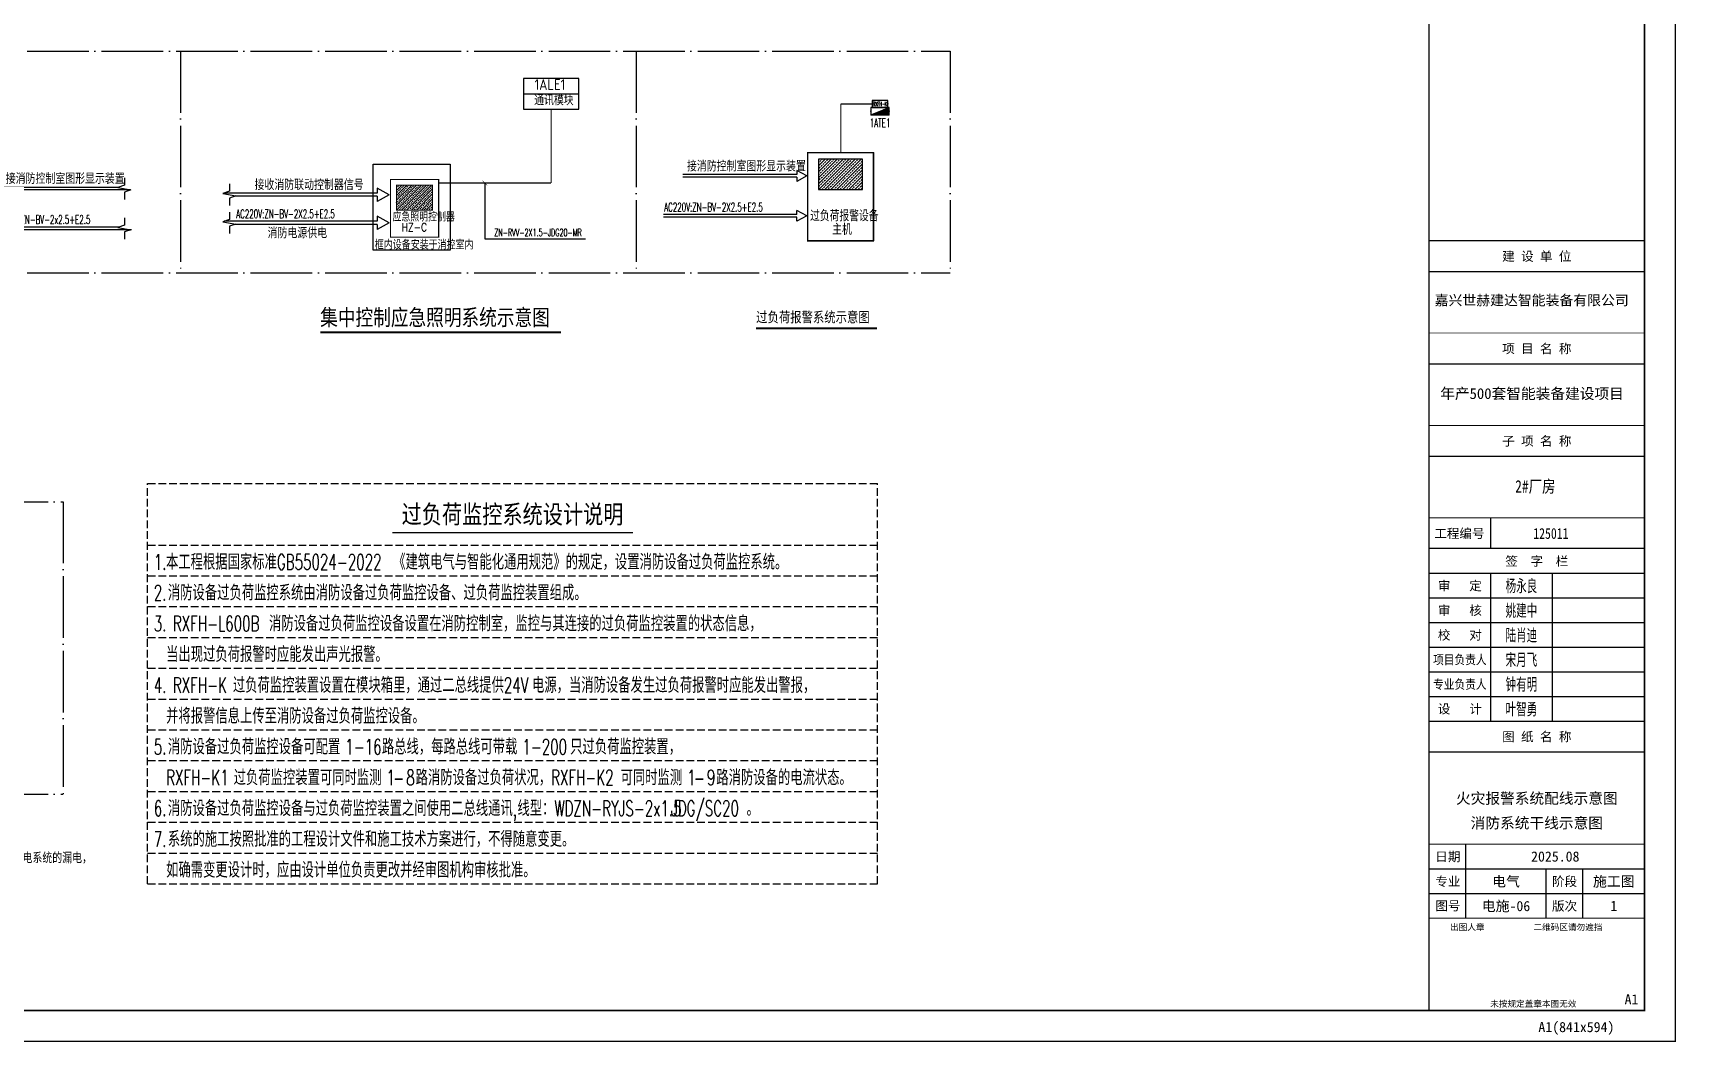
# Model space of a CAD drawing. Extents: x -1396510 to 1250330, y -1892470 to 1623980.
# Drawn here: x -530634 to -477265, y -751045 to -718273 of the extents above; entities that cross this region are included whole.
import ezdxf
from ezdxf.enums import TextEntityAlignment as Align

# ---------------------------------------------------------------- set-up
doc = ezdxf.new("R2010")
doc.units = 0
doc.header["$LTSCALE"] = 1000
doc.header["$MEASUREMENT"] = 0
doc.linetypes.add('DASH', pattern=[0.35, 0.25, -0.1])
doc.linetypes.add('DOTE', pattern=[2.42, 2, -0.2, 0.02, -0.2])
doc.layers.get('Defpoints').update_dxf_attribs({"color": 210})
for name, color, linetype in [('0-cxFrame', 155, 'Continuous'), ('DIM_SYMB', 3, 'Continuous'), ('EQUIP', 3, 'Continuous'), ('EQUIP-消防', 3, 'Continuous'), ('EQUIP-箱柜', 3, 'Continuous'), ('qianming', 155, 'Continuous'), ('TEL_LEAD', 3, 'Continuous'), ('TEL_SYMB', 3, 'Continuous'), ('TEL_TEXT', 7, 'Continuous'), ('WIRE-照明', 1, 'Continuous'), ('电气系统图', 7, 'Continuous'), ('经纶图框—文字', 3, 'Continuous')]:
    doc.layers.add(name, color=color, linetype=linetype)
doc.layers.add('0-cxText', color=131, linetype='Continuous', lineweight=25)
doc.styles.add('-黑体', font='simhei.ttf', dxfattribs={"width": 0.8})
doc.styles.add('_TEL_DIM', font='SIMPLEX', dxfattribs={"width": 0.8, "height": 3.5, "bigfont": 'HZTXT'})
doc.styles.add('BZHZ', font='bzxw', dxfattribs={"width": 0.8, "bigfont": 'bzhz'})
doc.styles.add('cx_biaoti', font='')
doc.styles.add('cx_tuming', font='simhei.ttf')
doc.styles.add('cx_tuqian1', font='')
doc.styles.get("Standard").update_dxf_attribs({"font": 'gbenor.shx', "bigfont": 'gbcbig.shx'})
doc.styles.add('TG_LINETYPE', font='SIMPLEX', dxfattribs={"width": 0.8, "height": 3, "bigfont": 'HZTXT'})
doc.styles.add('TKJY_宋体', font='', dxfattribs={"width": 0.8})
doc.styles.add('宋体', font='')
doc.styles.add('黑体', font='simhei.ttf', dxfattribs={"height": 12})
doc.styles.get('cx_biaoti').set_extended_font_data('SimSun')
doc.styles.get('cx_tuqian1').set_extended_font_data('SimSun')
doc.styles.get('TKJY_宋体').set_extended_font_data('SimSun')
doc.styles.get('宋体').set_extended_font_data('SimSun')
doc.linetypes.add('TG_G', pattern='A,1,-0.3,["G",TG_LINETYPE,S=0.1,R=0,X=-0.25,Y=-0.15],0', length=1.3)
doc.linetypes.add('TG_YJ', pattern='A,1,-0.6,["YJ",TG_LINETYPE,S=0.1,R=0,X=-0.6,Y=-0.15],0', length=1.6)

# ---------------------------------------------------------------- blocks, each defined once
blk = doc.blocks.new('*X124')
at = {"color": 0}
for p, q in [((-247, 0), (-246, 2)), ((-212, 0), (-187, 25)), ((-177, 0), (-128, 49)), ((-141, 0), (-69, 72)), ((-106, 0), (-10, 96)), ((-71, 0), (49, 120)), ((-35, 0), (108, 143)), ((0, 0), (167, 167)), ((35, 0), (226, 190)), ((71, 0), (250, 179)), ((106, 0), (250, 144)), ((141, 0), (250, 109)), ((177, 0), (250, 73)), ((212, 0), (250, 38)), ((247, 0), (250, 3))]:
    blk.add_line(p, q, dxfattribs=at)
blk = doc.blocks.new('$equip$00002939')
for p, q in [((-0.75, 0.6), (-0.75, 0)), ((0.75, 0.6), (-0.75, 0.6)), ((-0.75, 0), (0.75, 0.6)), ((-0.75, 0), (0.75, 0)), ((0.75, 0), (0.75, 0.6))]:
    blk.add_line(p, q)
at = {"const_width": 0.0571}
blk.add_lwpolyline([(-0.75, 0.6), (-0.75, 0), (0.75, 0), (0.75, 0.6), (-0.75, 0.6), (-0.75, 0)], dxfattribs=at)
for p in [(-0.75, 0.3), (0, 0.6), (0, 0), (0.75, 0.3)]:
    blk.add_point(p)
blk.add_solid([(-0.75, 0), (0.75, 0), (0.75, 0.6)])
at = {"xscale": 0.00300000000061118, "yscale": 0.00300000000061118, "zscale": 0.00300000000061118}
blk.add_blockref('*X124', (0, 0), dxfattribs=at)
at = {"color": 7, "style": '_TEL_DIM', "flags": 1}
for tag in ['A', 'REMARK']:
    blk.add_attdef(tag, text='', height=0.00002, dxfattribs=at).set_placement((0, 0), align=Align.MIDDLE_CENTER)
blk = doc.blocks.new('$equip$00002534')
for p, q in [((-0.72, 0.66), (-0.72, 0)), ((0.72, 0.66), (-0.72, 0.66)), ((-0.72, 0), (0.72, 0)), ((0.72, 0), (0.72, 0.66))]:
    blk.add_line(p, q)
at = {"const_width": 0.0571}
blk.add_lwpolyline([(-0.72, 0.66), (-0.72, 0), (0.72, 0), (0.72, 0.66), (-0.72, 0.66), (-0.72, 0)], dxfattribs=at)
for p in [(-0.72, 0.33), (0, 0.66), (0, 0), (0.72, 0.33)]:
    blk.add_point(p)
at = {"color": 7, "style": '_TEL_DIM'}
blk.add_attdef('$TEXT$', text='', height=0.4, dxfattribs=at).set_placement((0, 0.33), align=Align.MIDDLE_CENTER)
at = {"color": 7, "style": '_TEL_DIM', "flags": 1}
blk.add_attdef('A', text='', height=0.00002, dxfattribs=at).set_placement((0, 0), align=Align.MIDDLE_CENTER)
blk = doc.blocks.new('zjcx_lan_qianzi(Dragon)')
for p, q in [((-7000, 4800), (0, 4800)), ((-5000, 4800), (-5000, 0)), ((-3000, 4800), (-3000, 0)), ((-7000, 4000), (0, 4000)), ((-7000, 3200), (0, 3200)), ((-7000, 2400), (0, 2400)), ((-7000, 1600), (0, 1600)), ((-7000, 800), (0, 800))]:
    blk.add_line(p, q)
at = {"const_width": 30}
blk.add_lwpolyline([(-7000, 5600), (0, 5600)], dxfattribs=at)
blk.add_lwpolyline([(-7000, 5600), (0, 5600), (0, 0), (-7000, 0)], close=True, dxfattribs=at)
at = {"style": 'cx_biaoti'}
for s, p in [('签  字  栏', (-3500, 5200)), ('审   定', (-6000, 4400)), ('审   核', (-6000, 3600)), ('校   对', (-6000, 2800)), ('设   计', (-6000, 400))]:
    blk.add_text(s, height=300, dxfattribs=at).set_placement(p, align=Align.MIDDLE)
at = {"style": 'cx_biaoti', "width": 0.85}
for s, p in [('项目负责人', (-6000, 2000)), ('专业负责人', (-6000, 1200))]:
    blk.add_text(s, height=300, dxfattribs=at).set_placement(p, align=Align.MIDDLE)
blk = doc.blocks.new('T-签字(Dragon)')
at = {"layer": '0-cxFrame'}
blk.add_blockref('zjcx_lan_qianzi(Dragon)', (0, 0), dxfattribs=at)
at = {"layer": 'qianming', "style": 'BZHZ', "width": 0.8}
for s, p in [('杨永良', (-4000, 4400)), ('姚建中', (-4000, 3600)), ('陆肖迪', (-4000, 2800)), ('宋月飞', (-4000, 2000)), ('钟有明', (-4000, 1200)), ('叶智勇', (-4000, 400))]:
    blk.add_text(s, height=450, dxfattribs=at).set_placement(p, align=Align.MIDDLE)
blk = doc.blocks.new('zjcx_lan_tuming(Dragon)')
for p, q in [((-7000, 8400), (0, 8400)), ((-5800, 3000), (-5800, 5400)), ((-7000, 4600), (0, 4600)), ((-3200, 3000), (-3200, 4600)), ((-2000, 3000), (-2000, 4600)), ((-7000, 3800), (0, 3800))]:
    blk.add_line(p, q)
at = {"const_width": 30}
for points in [[(-7000, 9400), (0, 9400)], [(-7000, 5400), (0, 5400)], [(-7000, 3000), (0, 3000)], [(-7000, 0), (0, 0)]]:
    blk.add_lwpolyline(points, dxfattribs=at)
blk.add_lwpolyline([(-7000, 9400), (0, 9400), (0, 0), (-7000, 0)], close=True)
at = {"style": 'cx_biaoti'}
for s, p in [('图 纸 名 称', (-3500, 8900)), ('日期', (-6388, 5000)), ('专业', (-6388, 4200)), ('阶段', (-2600, 4200)), ('图号', (-6388, 3400)), ('版次', (-2600, 3400))]:
    blk.add_text(s, height=300, dxfattribs=at).set_placement(p, align=Align.MIDDLE)
for s, p in [('出图人章', (-6316, 2607)), ('二维码区请勿遮挡', (-3609, 2607)), ('未按规定盖章本图无效', (-5013, 120))]:
    blk.add_text(s, height=200, dxfattribs=at).set_placement(p)
blk = doc.blocks.new('T-图签(Dragon)')
blk.add_blockref('zjcx_lan_tuming(Dragon)', (0, 0))
at = {"color": 3, "style": 'cx_biaoti'}
for s, p in [('2025.08', (-2900, 5000)), ('电气', (-4500, 4200)), ('施工图', (-1000, 4200))]:
    blk.add_text(s, height=330, dxfattribs=at).set_placement(p, align=Align.MIDDLE)
blk = doc.blocks.new('zjcx_lan_xiangmu(Dragon)')
for p, q in [((-7000, 9000), (0, 9000)), ((-7000, 6000), (0, 6000)), ((-7000, 3000), (0, 3000)), ((-5000, 1000), (-5000, 0))]:
    blk.add_line(p, q)
at = {"const_width": 30}
for points in [[(-7000, 10000), (0, 10000)], [(-7000, 7000), (0, 7000)], [(-7000, 7000), (0, 7000)], [(-7000, 4000), (0, 4000)], [(-7000, 4000), (0, 4000)], [(-7000, 1000), (0, 1000)], [(-7000, 0), (0, 0)]]:
    blk.add_lwpolyline(points, dxfattribs=at)
blk.add_lwpolyline([(-7000, 10000), (0, 10000), (0, 0), (-7000, 0)], close=True)
at = {"style": 'cx_biaoti'}
for s, p in [('建 设 单 位', (-3500, 9500)), ('项 目 名 称', (-3500, 6500)), ('子 项 名 称', (-3500, 3500)), ('工程编号', (-6013, 500))]:
    blk.add_text(s, height=300, dxfattribs=at).set_placement(p, align=Align.MIDDLE)
blk = doc.blocks.new('T-项目(Dragon)')
blk.add_blockref('zjcx_lan_xiangmu(Dragon)', (0, 0))
at = {"color": 3, "style": 'cx_tuming'}
for s, height, p in [('嘉兴世赫建达智能装备有限公司', 330, (-6816, 7901)), ('年产500套智能装备建设项目 ', 350, (-6638, 4859))]:
    blk.add_text(s, height=height, dxfattribs=at).set_placement(p)
at = {"layer": '经纶图框—文字', "color": 4, "style": 'TKJY_宋体', "width": 0.8}
blk.add_text('125011', height=350, dxfattribs=at).set_placement((-3042, 316), align=Align.CENTER)
blk = doc.blocks.new('zjcx_T1(Dragon)')
at = {"layer": '0-cxFrame', "const_width": 50}
blk.add_lwpolyline([(-7000, 0), (0, 0), (0, 57400), (-7000, 57400)], close=True, dxfattribs=at)
at = {"layer": '0-cxFrame'}
for name, p in [('T-项目(Dragon)', (0, 15000)), ('T-签字(Dragon)', (0, 9400)), ('T-图签(Dragon)', (0, 0))]:
    blk.add_blockref(name, p, dxfattribs=at)
blk = doc.blocks.new('TK22.A1 L(Dragon)')
at = {"layer": '0-cxFrame', "color": 7, "const_width": 0.5}
blk.add_lwpolyline([(0, 0), (-841, 0), (-841, 594), (0, 594)], close=True, dxfattribs=at)
at = {"layer": '0-cxFrame', "const_width": 0.5}
for points in [[(-80, 10), (-821, 10), (-821, 584), (-80, 584)], [(-10, 10), (-80, 10), (-80, 584), (-10, 584)]]:
    blk.add_lwpolyline(points, close=True, dxfattribs=at)
at = {"layer": '0-cxFrame', "xscale": 0.01, "yscale": 0.01, "zscale": 0.01}
blk.add_blockref('zjcx_T1(Dragon)', (-10, 10), dxfattribs=at)
at = {"style": '黑体', "flags": 4}
blk.add_attdef('图幅', text='', height=3.3, dxfattribs=at).set_placement((-40, 3), align=Align.RIGHT)
at = {"layer": '0-cxFrame', "style": '黑体'}
blk.add_text('(841x594)', height=3.3, dxfattribs=at).set_placement((-40, 3))
at = {"layer": '0-cxText', "flags": 4}
for tag, height, style, p in [('建设单位', 3.5, 'cx_tuming', (-45, 240)), ('项目名称', 3.5, 'cx_tuming', (-45, 210)), ('子项名称', 3.5, 'cx_tuming', (-45, 180)), ('工程编号', 3.3, 'cx_tuqian1', (-35, 165)), ('图名1', 3.5, 'cx_tuming', (-45, 87)), ('图名2', 3.5, 'cx_tuming', (-45, 79)), ('图名3', 3.5, 'cx_tuming', (-45, 71)), ('出图日期', 3.3, 'cx_tuqian1', (-39, 60)), ('专业', 3.3, 'cx_tuqian1', (-55, 52)), ('图号', 3.3, 'cx_tuqian1', (-55, 44)), ('版次', 3.3, 'cx_tuqian1', (-20, 44))]:
    blk.add_attdef(tag, text='', height=height, dxfattribs=dict(at, style=style)).set_placement(p, align=Align.MIDDLE)
at = {"layer": 'Defpoints', "color": 6, "flags": 4}
for tag, height, style, p in [('tufu', 3.3, '黑体', (-12, 12)), ('dwfname', 4, 'cx_tuqian1', (-80, 3))]:
    blk.add_attdef(tag, text='', height=height, dxfattribs=dict(at, style=style)).set_placement(p, align=Align.RIGHT)

msp = doc.modelspace()

# ---------------------------------------------------------------- hatches: boundary and pattern name
at = {"layer": 'EQUIP-消防'}
h = msp.add_hatch(dxfattribs=at)
h.set_pattern_fill('天然石材', color=256, scale=42.75, style=0)
h.set_pattern_definition([(45, (-727950.45, -762209.15), (-80.40865, 80.40865), []), (45, (-727910.91, -762249.98), (-80.40865, 80.40865), [44.8875, -25.65])])
h.paths.add_polyline_path([(-518824.1, -723216.5), (-518824.1, -724027.3), (-517650.2, -724027.3), (-517650.2, -723216.5)])
at = {"layer": 'TEL_TEXT'}
h = msp.add_hatch(dxfattribs=at)
h.set_pattern_fill('天然石材', color=3, scale=51.780937, style=0)
h.set_pattern_definition([(45, (-758419.16, -769608.14), (-97.394974, 97.394974), []), (45, (-758371.26, -769657.6), (-97.394974, 97.394974), [54.369984, -31.068562])])
h.paths.add_polyline_path([(-505114.9, -722378.3), (-505114.9, -723360.4), (-503692.9, -723360.4), (-503692.9, -722378.3)])

# ---------------------------------------------------------------- linework, layer by layer
at = {"color": 8, "linetype": 'DASH'}
for p, q in [((-526906, -732904.3), (-503206, -732904.3)), ((-526906, -745904.3), (-526906, -732904.3)), ((-503206, -745904.3), (-503206, -732904.3)), ((-526906, -734904.3), (-503206, -734904.3)), ((-526906, -735904.3), (-503206, -735904.3)), ((-526906, -736904.3), (-503206, -736904.3)), ((-526906, -737904.3), (-503206, -737904.3)), ((-526906, -738904.3), (-503206, -738904.3)), ((-526906, -739904.3), (-503206, -739904.3)), ((-526906, -740904.3), (-503206, -740904.3)), ((-526906, -741904.3), (-503206, -741904.3)), ((-526906, -742904.3), (-503206, -742904.3)), ((-526906, -743904.3), (-503206, -743904.3)), ((-526906, -744904.3), (-503206, -744904.3)), ((-526906, -745904.3), (-503206, -745904.3))]:
    msp.add_line(p, q, dxfattribs=at)
at = {"layer": 'DIM_SYMB', "const_width": 70}
msp.add_lwpolyline([(-521302.4, -727996.3), (-513483.7, -727996.3)], dxfattribs=at)
at = {"layer": 'EQUIP'}
msp.add_line((-514703.8, -720255.9, 99.4), (-512903.8, -720255.9, 99.4), dxfattribs=at)
at = {"layer": 'EQUIP', "elevation": 99.4}
msp.add_lwpolyline([(-514703.8, -720755.9), (-512903.8, -720755.9), (-512903.8, -719755.9), (-514703.8, -719755.9)], close=True, dxfattribs=at)
at = {"layer": 'EQUIP-消防'}
for p, q in [((-532366.9, -723278.2), (-527829.6, -723278.2)), ((-532366.9, -723361.5), (-527478.6, -723361.5)), ((-519454.1, -723479.9), (-524419.4, -723479.9)), ((-519454.1, -723580.8), (-524074.1, -723580.8)), ((-519061.7, -723530.4), (-519454.1, -723314.9)), ((-519454.1, -723314.9), (-519454.1, -723479.9)), ((-519061.7, -723530.4), (-519454.1, -723745.8)), ((-519454.1, -723580.8), (-519454.1, -723745.8)), ((-532366.9, -724575.2), (-527829.6, -724575.2)), ((-532366.9, -724658.5), (-527434.5, -724658.5)), ((-519454.1, -724392.3), (-524419.4, -724392.3)), ((-519454.1, -724493.2), (-524074.1, -724493.2)), ((-519061.7, -724442.7), (-519454.1, -724227.3)), ((-519454.1, -724227.3), (-519454.1, -724392.3)), ((-519061.7, -724442.7), (-519454.1, -724658.2)), ((-519454.1, -724493.2), (-519454.1, -724658.2))]:
    msp.add_line(p, q, dxfattribs=at)
for points in [[(-527659.1, -722978.2), (-527659.1, -723216.2), (-527869.1, -723292.6), (-527449.1, -723366.6), (-527659.1, -723441.2), (-527659.1, -723679.1)], [(-524249, -723179.9), (-524249, -723417.9), (-524459, -723494.3), (-524039, -723568.3), (-524249, -723642.9), (-524249, -723880.8)], [(-524249, -724092.3), (-524249, -724330.2), (-524459, -724406.7), (-524039, -724480.7), (-524249, -724555.2), (-524249, -724793.2)], [(-527659.1, -724275.2), (-527659.1, -724513.2), (-527869.1, -724589.6), (-527449.1, -724663.7), (-527659.1, -724738.2), (-527659.1, -724976.2)]]:
    msp.add_lwpolyline(points, dxfattribs=at)
at = {"layer": 'EQUIP-消防', "const_width": 34.2}
msp.add_lwpolyline([(-519019.2, -723797.3), (-519019.2, -724902.7), (-517455.1, -724902.7), (-517455.1, -723033.1), (-519019.2, -723033.1), (-519019.2, -723797.3)], dxfattribs=at)
msp.add_lwpolyline([(-517650.2, -723216.5), (-518824.1, -723216.5), (-518824.1, -724027.3), (-517650.2, -724027.3)], close=True, dxfattribs=at)
at = {"layer": 'TEL_SYMB', "const_width": 70}
msp.add_lwpolyline([(-507143, -727865.1), (-503216, -727865.1)], dxfattribs=at)
at = {"layer": 'TEL_TEXT'}
for p, q in [((-505818.1, -722875.5), (-509525.3, -722875.5)), ((-505818.1, -722958.8), (-509525.3, -722958.8)), ((-505494.4, -722917.1), (-505818.1, -722739.4)), ((-505818.1, -722739.4), (-505818.1, -722875.5)), ((-505494.4, -722917.1), (-505818.1, -723094.9)), ((-505818.1, -722958.8), (-505818.1, -723094.9)), ((-515951.4, -723147), (-515951.4, -724961.4)), ((-505818.1, -724172.5), (-510153.2, -724172.5)), ((-505494.4, -724214.2), (-505818.1, -724036.4)), ((-505818.1, -724172.5), (-505818.1, -724036.4)), ((-505818.1, -724255.8), (-510153.2, -724255.8)), ((-505494.4, -724214.2), (-505818.1, -724391.9)), ((-505818.1, -724391.9), (-505818.1, -724255.8)), ((-515951.4, -724961.4), (-512682.2, -724961.4))]:
    msp.add_line(p, q, dxfattribs=at)
msp.add_lwpolyline([(-519585.5, -722533.1), (-517085.5, -722533.1), (-517085.5, -725333.1), (-519585.5, -725333.1)], close=True, dxfattribs=at)
at = {"layer": 'TEL_TEXT', "color": 3, "const_width": 45.1}
msp.add_lwpolyline([(-503337.6, -723930.6), (-503337.6, -725026.4), (-505470.3, -725026.4), (-505470.3, -722162.9), (-503337.6, -722162.9), (-503337.6, -723930.6)], dxfattribs=at)
at = {"layer": 'TEL_TEXT', "color": 3, "lineweight": 25, "ltscale": 2}
for points in [[(-505470.3, -722162.9), (-503337.6, -722162.9), (-503337.6, -725026.4), (-505470.3, -725026.4)], [(-503692.9, -722378.3), (-505114.9, -722378.3), (-505114.9, -723360.4), (-503692.9, -723360.4)]]:
    msp.add_lwpolyline(points, close=True, dxfattribs=at)
at = {"layer": 'TEL_TEXT', "const_width": 50}
msp.add_lwpolyline([(-518963.8, -734504.3), (-511148.1, -734504.3)], dxfattribs=at)
at = {"layer": 'WIRE-照明', "linetype": 'TG_YJ', "ltscale": 0.75, "const_width": 35, "elevation": 99.4}
msp.add_lwpolyline([(-513803.8, -720755.9), (-513803.8, -723147)], dxfattribs=at)
at = {"layer": 'WIRE-照明', "linetype": 'TG_G', "ltscale": 0.75, "const_width": 35}
for points in [[(-504393.9, -720584.2), (-504393.9, -722162.9)], [(-504393.9, -720584.2), (-503373.4, -720584.2)]]:
    msp.add_lwpolyline(points, dxfattribs=at)
at = {"layer": 'WIRE-照明', "linetype": 'TG_YJ', "ltscale": 0.75, "const_width": 35}
msp.add_lwpolyline([(-517455.1, -723147), (-513803.8, -723147)], dxfattribs=at)
at = {"layer": '电气系统图', "color": 1, "linetype": 'DOTE'}
for p, q in [((-542921, -718867.9), (-500838.5, -718867.9)), ((-542921, -718867.9), (-500838.5, -718867.9)), ((-525840.6, -718867.9), (-525840.6, -726067.9)), ((-511044.6, -718867.9), (-511044.6, -726067.9)), ((-500838.5, -718867.9), (-500838.5, -726067.9)), ((-542921, -726067.9), (-500838.5, -726067.9)), ((-542921, -726067.9), (-500838.5, -726067.9)), ((-541821.9, -733497.7), (-529646.5, -733497.7)), ((-541821.9, -733497.7), (-529646.5, -733497.7)), ((-529646.5, -733497.7), (-529646.5, -742997.8)), ((-541821.9, -742997.8), (-529646.5, -742997.8)), ((-541821.9, -742997.8), (-529646.5, -742997.8))]:
    msp.add_line(p, q, dxfattribs=at)
at = {"layer": '电气系统图', "const_width": 15}
msp.add_lwpolyline([(-516025.7, -723072.7), (-515877.2, -723221.2)], dxfattribs=at)

# ---------------------------------------------------------------- block references
at = {"layer": '0-cxFrame'}
ref = msp.add_blockref('TK22.A1 L(Dragon)', (-477290, -751020), dxfattribs=dict(at, xscale=100, yscale=100, zscale=100))
ref.add_attrib('图名2', '火灾报警系统配线示意图', dxfattribs={"layer": '0-cxText', "height": 350, "style": 'cx_tuming'}).set_placement((-481790, -743120), align=Align.MIDDLE)
ref.add_attrib('图名3', '消防系统干线示意图', dxfattribs={"layer": '0-cxText', "height": 350, "style": 'cx_tuming'}).set_placement((-481790, -743920), align=Align.MIDDLE)
ref.add_attrib('图号', '电施-06', dxfattribs={"layer": '0-cxText', "height": 330, "style": 'cx_tuqian1'}).set_placement((-482790, -746620), align=Align.MIDDLE)
ref.add_attrib('版次', '1', dxfattribs={"layer": '0-cxText', "height": 330, "style": 'cx_tuqian1'}).set_placement((-479290, -746620), align=Align.MIDDLE)
ref.add_attrib('图幅', 'A1', dxfattribs={"layer": '0', "height": 330, "style": '黑体'}).set_placement((-481290, -750720), align=Align.RIGHT)
ref.add_attrib('tufu', 'A1', dxfattribs={"layer": 'Defpoints', "color": 6, "height": 330, "style": '黑体'}).set_placement((-478490, -749820), align=Align.RIGHT)
at = {"layer": 'EQUIP-消防'}
ref = msp.add_blockref('$equip$00002534', (-503121.4, -720466.9), dxfattribs=dict(at, xscale=350, yscale=350, zscale=350, rotation=180))
ref.add_attrib('$TEXT$', 'RXFH-K', dxfattribs={"layer": '0', "color": 7, "height": 140, "style": '_TEL_DIM', "width": 0.5}).set_placement((-503121.4, -720582.4), align=Align.MIDDLE_CENTER)
at = {"layer": 'EQUIP-箱柜', "xscale": 400, "yscale": 400, "zscale": 400}
msp.add_blockref('$equip$00002939', (-503121.4, -720937.9), dxfattribs=at)

# ---------------------------------------------------------------- texts
at = {"layer": 'DIM_SYMB', "color": 7, "style": '-黑体', "width": 0.8}
msp.add_text('集中控制应急照明系统示意图', height=525.738, rotation=0.00001, dxfattribs=at).set_placement((-521302.4, -727773.6))
at = {"layer": 'TEL_LEAD', "color": 7, "style": '_TEL_DIM', "width": 0.6}
msp.add_text('1ATE1', height=280, dxfattribs=at).set_placement((-503453.1, -721337.8))
at = {"layer": 'TEL_SYMB', "color": 7, "style": '-黑体', "width": 0.8}
msp.add_text('过负荷报警系统示意图', height=337.97, dxfattribs=at).set_placement((-507143, -727672))
at = {"layer": 'TEL_TEXT'}
for s, height, p in [('1ALE1', 350, (-514339.7, -720126.1, 99.4)), ('通讯模块', 337.59, (-514353.5, -720624.7, 99.4))]:
    msp.add_text(s, height=height, rotation=0.00001, dxfattribs=at).set_placement(p)
at = {"layer": 'TEL_TEXT', "style": '_TEL_DIM'}
for s, height, width, p in [('接消防控制室图形显示装置', 350, 0.8, (-509391.9, -722775.5)), ('AC220V:ZN-BV-2X2.5+E2.5', 280, 0.6, (-510130.7, -724072.5)), ('过负荷报警设备', 360.94, 0.8, (-505393.1, -724390.9)), ('主机', 360.94, 0.8, (-504672.8, -724833.2)), ('1.', 500, 0.64, (-526706, -735704.3)), ('本工程根据国家标准', 500, 0.8, (-526309.8, -735704.3)), ('GB55024-2022', 500, 0.64, (-522709.8, -735704.3)), ('《建筑电气与智能化通用规范》的规定，设置消防设备过负荷监控系统。', 500, 0.8, (-518930.7, -735704.3)), ('2.', 500, 0.64, (-526706, -736704.3)), ('消防设备过负荷监控系统由消防设备过负荷监控设备、过负荷监控装置组成。', 500, 0.8, (-526248.8, -736704.3)), ('3.', 500, 0.64, (-526706, -737704.3)), ('RXFH-L600B', 500, 0.64, (-526087.6, -737704.3)), ('消防设备过负荷监控设备设置在消防控制室，监控与其连接的过负荷监控装置的状态信息，', 500, 0.8, (-522963.7, -737704.3)), ('当出现过负荷报警时应能发出声光报警。', 500, 0.8, (-526306, -738704.3)), ('过负荷监控装置设置在模块箱里，通过二总线提供', 500, 0.8, (-524137.1, -739704.3)), ('电源，当消防设备发生过负荷报警时应能发出警报，', 500, 0.8, (-514422.8, -739704.3)), ('4.', 500, 0.64, (-526706, -739704.3)), ('RXFH-K', 500, 0.64, (-526087.6, -739704.3)), ('24V', 500, 0.64, (-515337.1, -739704.3)), ('并将报警信息上传至消防设备过负荷监控设备。', 500, 0.8, (-526306, -740704.3)), ('5.', 500, 0.64, (-526706, -741704.3)), ('消防设备过负荷监控设备可配置', 500, 0.8, (-526248.8, -741704.3)), ('1-16', 500, 0.64, (-520487.6, -741704.3)), ('路总线，每路总线可带载', 500, 0.8, (-519299, -741704.3)), ('1-200', 500, 0.64, (-514737.7, -741704.3)), ('只过负荷监控装置，', 500, 0.8, (-513183.4, -741704.3)), ('RXFH-K1', 500, 0.64, (-526306, -742704.3)), ('过负荷监控装置可同时监测', 500, 0.8, (-524111.7, -742704.3)), ('1', 500, 0.64, (-519150.4, -742704.3)), ('8', 500, 0.64, (-518506.6, -742704.3)), ('路消防设备过负荷状况，', 500, 0.8, (-518201.8, -742704.3)), ('RXFH-K2', 500, 0.64, (-513801.8, -742704.3)), ('可同时监测', 500, 0.8, (-511546.6, -742704.3)), ('1', 500, 0.64, (-509385.3, -742704.3)), ('9', 500, 0.64, (-508741.5, -742704.3)), ('路消防设备的电流状态。', 500, 0.8, (-508436.8, -742704.3)), ('—', 500, 0.8, (-518906.6, -742704.3)), ('—', 500, 0.8, (-509141.5, -742704.3)), ('6.', 500, 0.64, (-526706, -743704.3)), ('消防设备过负荷监控设备与过负荷监控装置之间使用二总线通讯', 500, 0.8, (-526248.8, -743704.3)), ('线型：', 500, 0.8, (-514896.4, -743704.3)), ('WDZN-RYJS-2x1.5', 500, 0.64, (-513696.4, -743704.3)), ('JDG/SC20', 500, 0.64, (-509908.5, -743704.3)), (',', 500, 0.64, (-515048.8, -743704.3)), ('。', 500, 0.8, (-507455.2, -743704.3)), ('7.', 500, 0.64, (-526706, -744704.3)), ('系统的施工按照批准的工程设计文件和施工技术方案进行，不得随意变更。', 500, 0.8, (-526248.8, -744704.3)), ('注：1、本系统主要探测整个大楼照明、空调、工艺设备配电系统的漏电，', 350, 0.8, (-539258.5, -745237)), ('如确需变更设计时，应由设计单位负责更改并经审图机构审核批准。', 500, 0.8, (-526306, -745704.3))]:
    msp.add_text(s, height=height, dxfattribs=dict(at, width=width)).set_placement(p)
for s, height, rotation, width, p in [('接消防控制室图形显示装置', 350, 0, 0.8, (-531514.3, -723178.2)), ('接收消防联动控制器信号', 350, 0.00001, 0.8, (-523433.6, -723379.9)), ('AC220V:ZN-BV-2x2.5+E2.5', 280, 0, 0.6, (-531949.6, -724475.2)), ('AC220V:ZN-BV-2X2.5+E2.5', 280, 0.00001, 0.6, (-524030, -724292.3)), ('应急照明控制器', 267.75, 0.00001, 0.8, (-518953.4, -724395)), ('消防电源供电', 350, 0.00001, 0.8, (-523010.1, -724942.3)), ('ZN-RVV-2X1.5-JDG20-MR', 240, 359.99964, 0.6, (-515648.3, -724875.8, -11493271.1))]:
    msp.add_text(s, height=height, rotation=rotation, dxfattribs=dict(at, width=width)).set_placement(p)
at = {"layer": 'TEL_TEXT', "color": 7, "style": '_TEL_DIM', "width": 0.8}
msp.add_text('HZ-C', height=267.75, rotation=0.00001, dxfattribs=at).set_placement((-518650.4, -724718.5))
at = {"layer": 'TEL_TEXT', "style": '宋体', "width": 0.8}
msp.add_text('过负荷监控系统设计说明', height=600, dxfattribs=at).set_placement((-515056, -734204.3), align=Align.CENTER)
at = {"layer": '电气系统图', "style": '_TEL_DIM', "width": 0.8}
msp.add_text('框内设备安装于消控室内', height=270, rotation=0, dxfattribs=at).set_placement((-519529.5, -725302.8))
at = {"layer": '经纶图框—文字', "style": 'TKJY_宋体', "width": 0.8}
msp.add_text('2#厂房', height=400, dxfattribs=at).set_placement((-481837.3, -733198.3), align=Align.CENTER)

doc.saveas('drawing.dxf')
